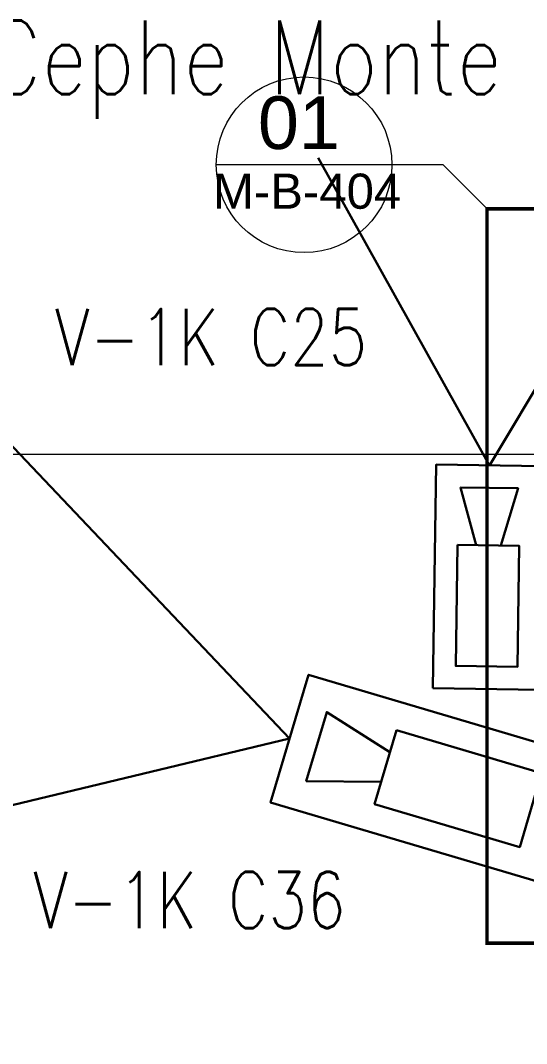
# Model space of a CAD drawing. Extents: x -1073 to 35213, y -1180 to 6950.
# Drawn here: x 215.6 to 359.6, y 184.8 to 476 of the extents above; entities that cross this region are included whole.
import ezdxf
from ezdxf.enums import TextEntityAlignment as Align

# ---------------------------------------------------------------- set-up
doc = ezdxf.new("R2010")
doc.units = 0
doc.header["$LTSCALE"] = 25
doc.linetypes.add('HIDDEN2', pattern=[4.7625, 3.175, -1.5875])
doc.layers.get('0').update_dxf_attribs({"color": 9, "lineweight": 9})
for name, color, linetype, lineweight in [('21', 9, 'Continuous', 9), ('24', 9, 'Continuous', 9), ('E-DAHİLİ KAMERA', 7, 'Continuous', 30), ('E-HARİCİ KAMERA', 7, 'Continuous', 30), ('E-YAZI', 7, 'Continuous', 30)]:
    doc.layers.add(name, color=color, linetype=linetype, lineweight=lineweight)
doc.styles.add('Arial', font='arial.ttf', dxfattribs={"height": 2.5})
doc.styles.add('E-YAZI', font='txttw.shx')

# ---------------------------------------------------------------- blocks, each defined once
blk = doc.blocks.new('p-aks_vw')
at = {"layer": '24', "ltscale": 2}
blk.add_lwpolyline([(-255, 40), (0, 40)], dxfattribs=at)
blk = doc.blocks.new('0_detailbox1')
blk.add_lwpolyline([(10.411, -2.5), (7.911, 0), (-5, 0)])
blk.add_circle((0, 0), 5)
at = {"style": 'Arial'}
blk.add_attdef('DETAYADI', text='', height=3, dxfattribs=at).set_placement((0, 0), align=Align.BOTTOM_CENTER)
blk.add_attdef('PAFTAADI', text='', height=2, dxfattribs=at).set_placement((0, -0.5), align=Align.TOP_CENTER)
blk = doc.blocks.new('100_HARİCİ KAMERA')
at = {"layer": 'E-DAHİLİ KAMERA', "color": 4}
for q in [(18.805, 6.264), (18.805, -6.264)]:
    blk.add_line((7.955, 0), q, dxfattribs=at)
at = {"layer": 'E-HARİCİ KAMERA', "color": 4}
for points in [[(0, -1.897), (7.955, -1.897), (7.955, 1.897), (0, 1.897)], [(5.106, -1.097), (5.106, 1.097), (0.8, 1.097), (0.8, -1.097)]]:
    blk.add_lwpolyline(points, close=True, dxfattribs=at)
blk.add_lwpolyline([(5.106, 0.439), (7.155, 1.024), (7.155, -1.024), (5.106, -0.439)], dxfattribs=at)

msp = doc.modelspace()

# ---------------------------------------------------------------- linework, layer by layer
at = {"layer": '21', "linetype": 'HIDDEN2', "ltscale": 0.1, "const_width": 1}
msp.add_lwpolyline([(348.34, 213.36), (1083.89, 213.36), (1083.89, 422.38), (348.34, 422.38)], close=True, dxfattribs=at)

# ---------------------------------------------------------------- block references
at = {"layer": '21'}
ref = msp.add_blockref('0_detailbox1', (296.28, 434.88), dxfattribs=dict(at, xscale=5, yscale=5, zscale=5))
ref.add_attrib('DETAYADI', '01', dxfattribs={"layer": '0', "height": 15, "style": 'Arial'}).set_placement((294.8, 434.88), align=Align.BOTTOM_CENTER)
ref.add_attrib('PAFTAADI', 'M-B-404', dxfattribs={"layer": '0', "height": 10, "style": 'Arial'}).set_placement((297.14, 432.38), align=Align.TOP_CENTER)
at = {"layer": '24'}
msp.add_blockref('p-aks_vw', (400.84, 312.5), dxfattribs=at)
at = {"layer": 'E-HARİCİ KAMERA'}
for p, xscale, yscale, zscale, rotation in [((348.11, 285.71), -7.999999999999996, 8, 8, 269.1290647354497), ((368.42, 248.95), 9.999999999999996, 9.999999999999996, 9.999999999999996, 163.4851036400604), ((459.26, 273.84), 9.999999999999998, 9.999999999999998, 9.999999999999998, 239.2672654362391)]:
    msp.add_blockref('100_HARİCİ KAMERA', p, dxfattribs=dict(at, xscale=xscale, yscale=yscale, zscale=zscale, rotation=rotation))

# ---------------------------------------------------------------- texts
at = {"layer": 'E-YAZI', "color": 30, "style": 'E-YAZI', "width": 0.8}
msp.add_text('Cephe Monte', height=21, dxfattribs=at).set_placement((206.45, 454.97))
at = {"layer": 'E-YAZI', "color": 6, "style": 'E-YAZI', "width": 0.8}
for s, p in [('V-1K C25', (225.38, 377.86)), ('V-1K C36', (219.21, 217.62))]:
    msp.add_text(s, height=16, dxfattribs=at).set_placement(p)

doc.saveas('drawing.dxf')
